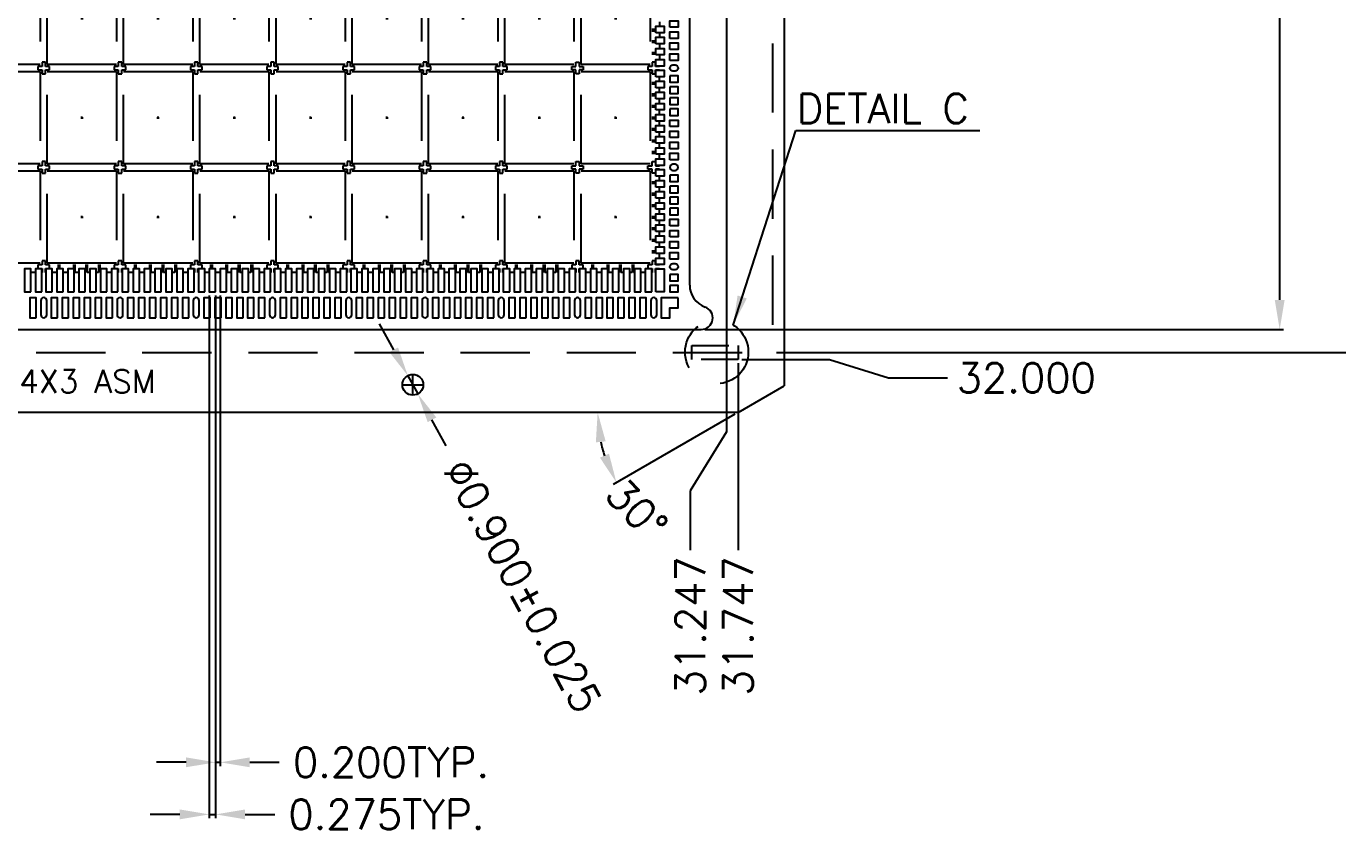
# Model space of a CAD drawing. Header units: millimetres. Extents: x 478.7 to 490.1, y 73.3 to 79.8.
# Drawn here: x 482.715 to 486.268, y 73.314 to 75.502 of the extents above; entities that cross this region are included whole.
import ezdxf

# ---------------------------------------------------------------- set-up
doc = ezdxf.new("R2010")
doc.units = ezdxf.units.MM
doc.header["$LTSCALE"] = 0.5
doc.header["$PDMODE"] = 98
for name, pattern in [('CENTER', [50.8, 31.75, -6.35, 6.35, -6.35]), ('HIDDEN', [0.375, 0.25, -0.125]), ('PHANTOM', [2.5, 1.25, -0.25, 0.25, -0.25, 0.25, -0.25])]:
    doc.linetypes.add(name, pattern=pattern)
for name, color, linetype in [('1D', 4, 'Continuous'), ('BTM', 7, 'HIDDEN'), ('CEN', 2, 'CENTER'), ('DIM', 3, 'Continuous'), ('PKG', 1, 'PHANTOM')]:
    doc.layers.add(name, color=color, linetype=linetype)
doc.styles.add('SIMPLEX', font='simplex.shx', dxfattribs={"bigfont": 'AllInOneBig.shx'})
doc.dimstyles.new('Standard2', dxfattribs={"dimtxt": 0.08, "dimasz": 0.08, "dimexe": 0.01, "dimexo": 0.01, "dimgap": 0.015, "dimtad": 1, "dimdec": 3, "dimlfac": 16, "dimrnd": 0.0005, "dimzin": 1, "dimtxsty": 'SIMPLEX', "dimcen": 0.01, "dimclrd": 256, "dimclre": 256, "dimclrt": 256, "dimazin": 3, "dimtp": 0.03, "dimtm": 0.05, "dimtfac": 0.8, "dimtdec": 3, "dimtmove": 0, "dimatfit": 3, "dimfxl": 0.05, "dimtzin": 4, "dimlwd": -1, "dimlwe": -1})

# ---------------------------------------------------------------- blocks, each defined once
blk = doc.blocks.new('*U182')
at = {"layer": 'CEN', "ltscale": 0.005}
for p, q in [((-0.003125, 0), (0.003125, 0)), ((0, -0.003125), (0, 0.003125))]:
    blk.add_line(p, q, dxfattribs=at)
at = {"layer": 'PKG', "ltscale": 0.3}
blk.add_lwpolyline([(-0.09375, 0.125), (0.09375, 0.125), (0.09375, -0.125), (-0.09375, -0.125)], close=True, dxfattribs=at)
blk = doc.blocks.new('*U183')
at = {"layer": 'DIM', "color": 0, "linetype": 'ByBlock', "lineweight": -2, "transparency": 16777216}
for p in [(0, 3.2287), (0.2066, 3.2287), (0.4131, 3.2287), (0.6197, 3.2287), (0.8263, 3.2287), (1.0328, 3.2287), (1.2394, 3.2287), (1.4459, 3.2287), (1.6525, 3.2287), (1.8591, 3.2287), (2.0656, 3.2287), (2.2722, 3.2287), (2.4787, 3.2287), (2.6853, 3.2287), (2.8919, 3.2287), (3.0984, 3.2287), (3.305, 3.2287), (0, 2.9597), (0.2066, 2.9597), (0.4131, 2.9597), (0.6197, 2.9597), (0.8263, 2.9597), (1.0328, 2.9597), (1.2394, 2.9597), (1.4459, 2.9597), (1.6525, 2.9597), (1.8591, 2.9597), (2.0656, 2.9597), (2.2722, 2.9597), (2.4787, 2.9597), (2.6853, 2.9597), (2.8919, 2.9597), (3.0984, 2.9597), (3.305, 2.9597), (0, 2.6906), (0.2066, 2.6906), (0.4131, 2.6906), (0.6197, 2.6906), (0.8263, 2.6906), (1.0328, 2.6906), (1.2394, 2.6906), (1.4459, 2.6906), (1.6525, 2.6906), (1.8591, 2.6906), (2.0656, 2.6906), (2.2722, 2.6906), (2.4787, 2.6906), (2.6853, 2.6906), (2.8919, 2.6906), (3.0984, 2.6906), (3.305, 2.6906), (0, 2.4216), (0.2066, 2.4216), (0.4131, 2.4216), (0.6197, 2.4216), (0.8263, 2.4216), (1.0328, 2.4216), (1.2394, 2.4216), (1.4459, 2.4216), (1.6525, 2.4216), (1.8591, 2.4216), (2.0656, 2.4216), (2.2722, 2.4216), (2.4787, 2.4216), (2.6853, 2.4216), (2.8919, 2.4216), (3.0984, 2.4216), (3.305, 2.4216), (0, 2.1525), (0.2066, 2.1525), (0.4131, 2.1525), (0.6197, 2.1525), (0.8263, 2.1525), (1.0328, 2.1525), (1.2394, 2.1525), (1.4459, 2.1525), (1.6525, 2.1525), (1.8591, 2.1525), (2.0656, 2.1525), (2.2722, 2.1525), (2.4787, 2.1525), (2.6853, 2.1525), (2.8919, 2.1525), (3.0984, 2.1525), (3.305, 2.1525), (0, 1.8834), (0.2066, 1.8834), (0.4131, 1.8834), (0.6197, 1.8834), (0.8263, 1.8834), (1.0328, 1.8834), (1.2394, 1.8834), (1.4459, 1.8834), (1.6525, 1.8834), (1.8591, 1.8834), (2.0656, 1.8834), (2.2722, 1.8834), (2.4787, 1.8834), (2.6853, 1.8834), (2.8919, 1.8834), (3.0984, 1.8834), (3.305, 1.8834), (0, 1.6144), (0.2066, 1.6144), (0.4131, 1.6144), (0.6197, 1.6144), (0.8263, 1.6144), (1.0328, 1.6144), (1.2394, 1.6144), (1.4459, 1.6144), (1.6525, 1.6144), (1.8591, 1.6144), (2.0656, 1.6144), (2.2722, 1.6144), (2.4787, 1.6144), (2.6853, 1.6144), (2.8919, 1.6144), (3.0984, 1.6144), (3.305, 1.6144), (0, 1.3453), (0.2066, 1.3453), (0.4131, 1.3453), (0.6197, 1.3453), (0.8263, 1.3453), (1.0328, 1.3453), (1.2394, 1.3453), (1.4459, 1.3453), (1.6525, 1.3453), (1.8591, 1.3453), (2.0656, 1.3453), (2.2722, 1.3453), (2.4787, 1.3453), (2.6853, 1.3453), (2.8919, 1.3453), (3.0984, 1.3453), (3.305, 1.3453), (0, 1.0762), (0.2066, 1.0762), (0.4131, 1.0762), (0.6197, 1.0762), (0.8263, 1.0762), (1.0328, 1.0762), (1.2394, 1.0762), (1.4459, 1.0762), (1.6525, 1.0762), (1.8591, 1.0762), (2.0656, 1.0762), (2.2722, 1.0762), (2.4787, 1.0762), (2.6853, 1.0762), (2.8919, 1.0762), (3.0984, 1.0762), (3.305, 1.0762), (0, 0.8072), (0.2066, 0.8072), (0.4131, 0.8072), (0.6197, 0.8072), (0.8263, 0.8072), (1.0328, 0.8072), (1.2394, 0.8072), (1.4459, 0.8072), (1.6525, 0.8072), (1.8591, 0.8072), (2.0656, 0.8072), (2.2722, 0.8072), (2.4787, 0.8072), (2.6853, 0.8072), (2.8919, 0.8072), (3.0984, 0.8072), (3.305, 0.8072), (0, 0.5381), (0.2066, 0.5381), (0.4131, 0.5381), (0.6197, 0.5381), (0.8263, 0.5381), (1.0328, 0.5381), (1.2394, 0.5381), (1.4459, 0.5381), (1.6525, 0.5381), (1.8591, 0.5381), (2.0656, 0.5381), (2.2722, 0.5381), (2.4787, 0.5381), (2.6853, 0.5381), (2.8919, 0.5381), (3.0984, 0.5381), (3.305, 0.5381), (0, 0.2691), (0.2066, 0.2691), (0.4131, 0.2691), (0.6197, 0.2691), (0.8263, 0.2691), (1.0328, 0.2691), (1.2394, 0.2691), (1.4459, 0.2691), (1.6525, 0.2691), (1.8591, 0.2691), (2.0656, 0.2691), (2.2722, 0.2691), (2.4787, 0.2691), (2.6853, 0.2691), (2.8919, 0.2691), (3.0984, 0.2691), (3.305, 0.2691), (0, 0), (0.2066, 0), (0.4131, 0), (0.6197, 0), (0.8263, 0), (1.0328, 0), (1.2394, 0), (1.4459, 0), (1.6525, 0), (1.8591, 0), (2.0656, 0), (2.2722, 0), (2.4787, 0), (2.6853, 0), (2.8919, 0), (3.0984, 0), (3.305, 0)]:
    blk.add_blockref('*U182', p, dxfattribs=at)
blk = doc.blocks.new('*D209')
at = {"layer": 'Defpoints', "color": 0, "ltscale": 0.1, "transparency": 16777216}
for p in [(484.7687, 74.5273), (480.5358, 74.4552), (484.6437, 74.4552), (484.6437, 74.4552), (484.2691, 74.3891)]:
    blk.add_point(p, dxfattribs=at)
at = {"layer": 'DIM', "linetype": 'ByBlock', "ltscale": 0.1, "transparency": 16777216}
blk.add_line((484.635, 74.4502), (484.3056, 74.26), dxfattribs=at)
blk.add_arc((484.6437, 74.4552), 0.3804, 192.0721, 197.9279, dxfattribs=at)
at = {"layer": 'DIM', "ltscale": 0.1, "transparency": 16777216}
for points in [[(484.2585, 74.3742), (484.285, 74.377), (484.2633, 74.4552)], [(484.294, 74.3435), (484.2696, 74.3327), (484.3143, 74.265)]]:
    blk.add_solid(points, dxfattribs=at)
at = {"layer": 'DIM', "ltscale": 0.1, "transparency": 16777216, "insert": (484.3694, 74.1916), "char_height": 0.08, "attachment_point": 5, "rotation": 313.8595, "style": 'SIMPLEX'}
blk.add_mtext('\\A1;30°', dxfattribs=at)
blk = doc.blocks.new('*D211')
at = {"layer": 'Defpoints', "color": 0, "ltscale": 0.1, "transparency": 16777216}
for p in [(483.7491, 74.5548), (483.7761, 74.5055)]:
    blk.add_point(p, dxfattribs=at)
at = {"layer": 'DIM', "linetype": 'ByBlock', "ltscale": 0.1, "transparency": 16777216}
for p, q in [((483.7108, 74.6251), (483.6725, 74.6953)), ((483.7491, 74.5548), (483.7761, 74.5055)), ((483.8528, 74.3651), (483.8145, 74.4353))]:
    blk.add_line(p, q, dxfattribs=at)
at = {"layer": 'DIM', "ltscale": 0.1, "transparency": 16777216}
for points in [[(483.7225, 74.6314), (483.6991, 74.6187), (483.7491, 74.5548)], [(483.8262, 74.4417), (483.8028, 74.4289), (483.7761, 74.5055)]]:
    blk.add_solid(points, dxfattribs=at)
at = {"layer": 'DIM', "ltscale": 0.1, "transparency": 16777216, "insert": (484.0599, 73.9858), "char_height": 0.08, "attachment_point": 5, "rotation": 298.6422, "style": 'SIMPLEX'}
blk.add_mtext('\\A1;∅0.900%%P0.025', dxfattribs=at)
blk = doc.blocks.new('*D212')
at = {"layer": 'Defpoints', "color": 0, "ltscale": 0.1, "transparency": 16777216}
for p in [(484.5439, 78.5177), (486.111, 78.5177), (484.5439, 74.6802)]:
    blk.add_point(p, dxfattribs=at)
at = {"layer": 'DIM', "linetype": 'ByBlock', "ltscale": 0.1, "transparency": 16777216}
for p, q in [((484.5539, 78.5177), (486.121, 78.5177)), ((486.111, 78.4377), (486.111, 77.4196)), ((486.111, 74.7602), (486.111, 75.7782)), ((484.5539, 74.6802), (486.121, 74.6802))]:
    blk.add_line(p, q, dxfattribs=at)
at = {"layer": 'DIM', "ltscale": 0.1, "transparency": 16777216}
for points in [[(486.0977, 78.4377), (486.1244, 78.4377), (486.111, 78.5177)], [(486.0977, 74.7602), (486.1244, 74.7602), (486.111, 74.6802)]]:
    blk.add_solid(points, dxfattribs=at)
at = {"layer": 'DIM', "ltscale": 0.1, "transparency": 16777216, "insert": (486.111, 76.5989), "char_height": 0.08, "attachment_point": 5, "rotation": 90, "style": 'SIMPLEX'}
blk.add_mtext('\\A1;59.300X61.400(MOLD PKG)', dxfattribs=at)
blk = doc.blocks.new('*D224')
at = {"layer": 'Defpoints', "color": 0, "ltscale": 0.1, "transparency": 16777216}
for p in [(482.6595, 76.5989), (484.6437, 74.5989), (485.2113, 74.5489)]:
    blk.add_point(p, dxfattribs=at)
at = {"layer": 'DIM', "ltscale": 0.1, "transparency": 16777216}
for p, q in [((484.6537, 74.5989), (484.8913, 74.5989)), ((484.8913, 74.5989), (485.0513, 74.5489)), ((485.0513, 74.5489), (485.2113, 74.5489))]:
    blk.add_line(p, q, dxfattribs=at)
at = {"layer": 'DIM', "ltscale": 0.1, "transparency": 16777216, "insert": (485.4244, 74.5489), "char_height": 0.08, "attachment_point": 5, "style": 'SIMPLEX'}
blk.add_mtext('\\A1;32.000', dxfattribs=at)
blk = doc.blocks.new('*D191')
at = {"layer": 'Defpoints', "color": 0, "ltscale": 0.1, "transparency": 16777216}
for p in [(482.6595, 76.5989), (484.6437, 74.5989), (484.6437, 74.0824)]:
    blk.add_point(p, dxfattribs=at)
at = {"layer": 'DIM', "ltscale": 0.1, "transparency": 16777216}
blk.add_line((484.6437, 74.5889), (484.6437, 74.0824), dxfattribs=at)
at = {"layer": 'DIM', "ltscale": 0.1, "transparency": 16777216, "insert": (484.6437, 73.8769), "char_height": 0.08, "attachment_point": 5, "rotation": 90, "style": 'SIMPLEX'}
blk.add_mtext('\\A1;31.747', dxfattribs=at)
blk = doc.blocks.new('*D245')
at = {"layer": 'Defpoints', "color": 0, "ltscale": 0.1, "transparency": 16777216}
for p in [(482.6595, 76.5989), (484.6124, 75.9083), (484.5144, 74.0824)]:
    blk.add_point(p, dxfattribs=at)
at = {"layer": 'DIM', "ltscale": 0.1, "transparency": 16777216}
for p, q in [((484.6124, 75.8983), (484.6124, 74.4024)), ((484.6124, 74.4024), (484.5144, 74.2424)), ((484.5144, 74.2424), (484.5144, 74.0824))]:
    blk.add_line(p, q, dxfattribs=at)
at = {"layer": 'DIM', "ltscale": 0.1, "transparency": 16777216, "insert": (484.5144, 73.8769), "char_height": 0.08, "attachment_point": 5, "rotation": 90, "style": 'SIMPLEX'}
blk.add_mtext('\\A1;31.247', dxfattribs=at)
blk = doc.blocks.new('*D192')
at = {"layer": 'Defpoints', "color": 0, "ltscale": 0.1, "transparency": 16777216}
for p in [(483.2284, 74.7816), (483.2409, 74.7816), (483.2409, 73.5073)]:
    blk.add_point(p, dxfattribs=at)
at = {"layer": 'DIM', "ltscale": 0.1, "transparency": 16777216}
for p, q in [((483.2284, 74.7716), (483.2284, 73.4973)), ((483.2409, 74.7716), (483.2409, 73.4973)), ((483.1484, 73.5073), (483.0684, 73.5073)), ((483.2284, 73.5073), (483.2409, 73.5073)), ((483.3209, 73.5073), (483.4009, 73.5073))]:
    blk.add_line(p, q, dxfattribs=at)
for points in [[(483.1484, 73.5206), (483.1484, 73.494), (483.2284, 73.5073)], [(483.3209, 73.5206), (483.3209, 73.494), (483.2409, 73.5073)]]:
    blk.add_solid(points, dxfattribs=at)
at = {"layer": 'DIM', "ltscale": 0.1, "transparency": 16777216, "insert": (483.7035, 73.5073), "char_height": 0.08, "attachment_point": 5, "style": 'SIMPLEX'}
blk.add_mtext('\\A1;0.200TYP.', dxfattribs=at)
blk = doc.blocks.new('*D193')
at = {"layer": 'Defpoints', "color": 0, "ltscale": 0.1, "transparency": 16777216}
for p in [(483.2112, 74.7816), (483.2284, 74.7816), (483.2284, 73.3662)]:
    blk.add_point(p, dxfattribs=at)
at = {"layer": 'DIM', "ltscale": 0.1, "transparency": 16777216}
for p, q in [((483.2112, 74.7716), (483.2112, 73.3562)), ((483.2284, 74.7716), (483.2284, 73.3562)), ((483.1312, 73.3662), (483.0512, 73.3662)), ((483.2112, 73.3662), (483.2284, 73.3662)), ((483.3084, 73.3662), (483.3884, 73.3662))]:
    blk.add_line(p, q, dxfattribs=at)
for points in [[(483.1312, 73.3796), (483.1312, 73.3529), (483.2112, 73.3662)], [(483.3084, 73.3796), (483.3084, 73.3529), (483.2284, 73.3662)]]:
    blk.add_solid(points, dxfattribs=at)
at = {"layer": 'DIM', "ltscale": 0.1, "transparency": 16777216, "insert": (483.691, 73.3662), "char_height": 0.08, "attachment_point": 5, "style": 'SIMPLEX'}
blk.add_mtext('\\A1;0.275TYP.', dxfattribs=at)
blk = doc.blocks.new('*D246')
at = {"layer": 'Defpoints', "color": 0, "ltscale": 0.1, "transparency": 16777216}
for p in [(484.7374, 78.6177), (486.4786, 78.6177), (484.7374, 74.6177)]:
    blk.add_point(p, dxfattribs=at)
at = {"layer": 'DIM', "ltscale": 0.1, "transparency": 16777216}
for p, q in [((484.7474, 78.6177), (486.4886, 78.6177)), ((486.4786, 78.5377), (486.4786, 77.4689)), ((486.4786, 74.6977), (486.4786, 75.7665)), ((484.7474, 74.6177), (486.4886, 74.6177))]:
    blk.add_line(p, q, dxfattribs=at)
for points in [[(486.4653, 78.5377), (486.4919, 78.5377), (486.4786, 78.6177)], [(486.4653, 74.6977), (486.4919, 74.6977), (486.4786, 74.6177)]]:
    blk.add_solid(points, dxfattribs=at)
at = {"layer": 'DIM', "ltscale": 0.1, "transparency": 16777216, "insert": (486.4786, 76.6177), "char_height": 0.08, "attachment_point": 5, "rotation": 90, "style": 'SIMPLEX'}
blk.add_mtext('\\A1;64.000%%P0.500(TAPE WIDTH)', dxfattribs=at)

msp = doc.modelspace()

# ---------------------------------------------------------------- linework, layer by layer
at = {"color": 2, "linetype": 'HIDDEN', "ltscale": 1.5}
msp.add_line((484.737441, 78.617661), (484.737441, 74.617661), dxfattribs=at)
for p, q in [((484.768691, 75.908286), (484.768691, 74.52733)), ((484.643691, 74.455161), (484.768691, 74.52733)), ((484.643691, 74.455161), (480.535782, 74.455161))]:
    msp.add_line(p, q)
at = {"ltscale": 0.03}
for points in [[(484.458723, 75.498755), (484.458723, 75.516568), (484.481379, 75.516568), (484.481379, 75.498755)], [(484.42091, 75.483755), (484.42091, 75.501568), (484.443098, 75.501568), (484.443098, 75.483755)], [(484.42091, 75.453755), (484.42091, 75.471568), (484.443098, 75.471568), (484.443098, 75.453755)], [(484.458723, 75.468755), (484.458723, 75.486568), (484.481379, 75.486568), (484.481379, 75.468755)], [(484.42091, 75.423755), (484.42091, 75.441568), (484.443098, 75.441568), (484.443098, 75.423755)], [(484.458723, 75.438755), (484.458723, 75.456568), (484.481379, 75.456568), (484.481379, 75.438755)], [(484.42091, 75.393755), (484.42091, 75.411568), (484.443098, 75.411568), (484.443098, 75.393755)], [(484.458723, 75.408755), (484.458723, 75.426568), (484.481379, 75.426568), (484.481379, 75.408755)], [(484.42091, 75.364693), (484.42091, 75.382505), (484.443098, 75.382505), (484.443098, 75.364693)], [(484.458723, 75.367505), (484.458723, 75.349693), (484.481379, 75.349693), (484.481379, 75.367505)], [(484.42091, 75.334693), (484.42091, 75.352505), (484.443098, 75.352505), (484.443098, 75.334693)], [(484.458723, 75.337505), (484.458723, 75.319693), (484.481379, 75.319693), (484.481379, 75.337505)], [(484.42091, 75.304693), (484.42091, 75.322505), (484.443098, 75.322505), (484.443098, 75.304693)], [(484.42091, 75.274693), (484.42091, 75.292505), (484.443098, 75.292505), (484.443098, 75.274693)], [(484.458723, 75.307505), (484.458723, 75.289693), (484.481379, 75.289693), (484.481379, 75.307505)], [(484.42091, 75.244693), (484.42091, 75.262505), (484.443098, 75.262505), (484.443098, 75.244693)], [(484.458723, 75.277505), (484.458723, 75.259693), (484.481379, 75.259693), (484.481379, 75.277505)], [(484.42091, 75.214693), (484.42091, 75.232505), (484.443098, 75.232505), (484.443098, 75.214693)], [(484.458723, 75.229693), (484.458723, 75.247505), (484.481379, 75.247505), (484.481379, 75.229693)], [(484.42091, 75.184693), (484.42091, 75.202505), (484.443098, 75.202505), (484.443098, 75.184693)], [(484.458723, 75.199693), (484.458723, 75.217505), (484.481379, 75.217505), (484.481379, 75.199693)], [(484.458723, 75.169693), (484.458723, 75.187505), (484.481379, 75.187505), (484.481379, 75.169693)], [(484.42091, 75.154693), (484.42091, 75.172505), (484.443098, 75.172505), (484.443098, 75.154693)], [(484.458723, 75.139693), (484.458723, 75.157505), (484.481379, 75.157505), (484.481379, 75.139693)], [(484.42091, 75.124693), (484.42091, 75.142505), (484.443098, 75.142505), (484.443098, 75.124693)], [(484.42091, 75.09563), (484.42091, 75.113443), (484.443098, 75.113443), (484.443098, 75.09563)], [(484.42091, 75.06563), (484.42091, 75.083443), (484.443098, 75.083443), (484.443098, 75.06563)], [(484.458723, 75.098443), (484.458723, 75.08063), (484.481379, 75.08063), (484.481379, 75.098443)], [(484.42091, 75.03563), (484.42091, 75.053443), (484.443098, 75.053443), (484.443098, 75.03563)], [(484.458723, 75.068443), (484.458723, 75.05063), (484.481379, 75.05063), (484.481379, 75.068443)], [(484.42091, 75.00563), (484.42091, 75.023443), (484.443098, 75.023443), (484.443098, 75.00563)], [(484.458723, 75.038443), (484.458723, 75.02063), (484.481379, 75.02063), (484.481379, 75.038443)], [(484.458723, 75.008443), (484.458723, 74.99063), (484.481379, 74.99063), (484.481379, 75.008443)], [(484.42091, 74.97563), (484.42091, 74.993443), (484.443098, 74.993443), (484.443098, 74.97563)], [(484.458723, 74.96063), (484.458723, 74.978443), (484.481379, 74.978443), (484.481379, 74.96063)], [(484.42091, 74.94563), (484.42091, 74.963443), (484.443098, 74.963443), (484.443098, 74.94563)], [(484.458723, 74.93063), (484.458723, 74.948443), (484.481379, 74.948443), (484.481379, 74.93063)], [(484.42091, 74.91563), (484.42091, 74.933443), (484.443098, 74.933443), (484.443098, 74.91563)], [(484.42091, 74.88563), (484.42091, 74.903443), (484.443098, 74.903443), (484.443098, 74.88563)], [(484.458723, 74.90063), (484.458723, 74.918443), (484.481379, 74.918443), (484.481379, 74.90063)], [(484.42091, 74.85563), (484.42091, 74.873443), (484.443098, 74.873443), (484.443098, 74.85563)], [(484.458723, 74.87063), (484.458723, 74.888443), (484.481379, 74.888443), (484.481379, 74.87063)], [(482.727473, 74.781568), (482.727473, 74.84438), (482.710285, 74.84438), (482.710285, 74.781568)], [(482.75716, 74.781568), (482.75716, 74.84438), (482.739973, 74.84438), (482.739973, 74.781568)], [(482.785598, 74.781568), (482.785598, 74.84438), (482.76841, 74.84438), (482.76841, 74.781568)], [(482.815285, 74.781568), (482.815285, 74.84438), (482.798098, 74.84438), (482.798098, 74.781568)], [(482.844973, 74.781568), (482.844973, 74.84438), (482.827785, 74.84438), (482.827785, 74.781568)], [(482.87466, 74.781568), (482.87466, 74.84438), (482.857473, 74.84438), (482.857473, 74.781568)], [(482.904348, 74.781568), (482.904348, 74.84438), (482.88716, 74.84438), (482.88716, 74.781568)], [(482.934035, 74.781568), (482.934035, 74.84438), (482.916848, 74.84438), (482.916848, 74.781568)], [(482.963723, 74.781568), (482.963723, 74.84438), (482.946535, 74.84438), (482.946535, 74.781568)], [(482.99216, 74.781568), (482.99216, 74.84438), (482.974973, 74.84438), (482.974973, 74.781568)], [(483.021848, 74.781568), (483.021848, 74.84438), (483.00466, 74.84438), (483.00466, 74.781568)], [(483.051535, 74.781568), (483.051535, 74.84438), (483.034348, 74.84438), (483.034348, 74.781568)], [(483.081223, 74.781568), (483.081223, 74.84438), (483.064035, 74.84438), (483.064035, 74.781568)], [(483.11091, 74.781568), (483.11091, 74.84438), (483.093723, 74.84438), (483.093723, 74.781568)], [(483.140598, 74.781568), (483.140598, 74.84438), (483.12341, 74.84438), (483.12341, 74.781568)], [(483.170285, 74.781568), (483.170285, 74.84438), (483.153098, 74.84438), (483.153098, 74.781568)], [(483.198723, 74.781568), (483.198723, 74.84438), (483.181535, 74.84438), (483.181535, 74.781568)], [(483.22841, 74.781568), (483.22841, 74.84438), (483.211223, 74.84438), (483.211223, 74.781568)], [(483.258098, 74.781568), (483.258098, 74.84438), (483.24091, 74.84438), (483.24091, 74.781568)], [(483.287785, 74.781568), (483.287785, 74.84438), (483.270598, 74.84438), (483.270598, 74.781568)], [(483.317473, 74.781568), (483.317473, 74.84438), (483.300285, 74.84438), (483.300285, 74.781568)], [(483.34716, 74.781568), (483.34716, 74.84438), (483.329973, 74.84438), (483.329973, 74.781568)], [(483.376848, 74.781568), (483.376848, 74.84438), (483.35966, 74.84438), (483.35966, 74.781568)], [(483.405285, 74.781568), (483.405285, 74.84438), (483.388098, 74.84438), (483.388098, 74.781568)], [(483.434973, 74.781568), (483.434973, 74.84438), (483.417785, 74.84438), (483.417785, 74.781568)], [(483.46466, 74.781568), (483.46466, 74.84438), (483.447473, 74.84438), (483.447473, 74.781568)], [(483.494348, 74.781568), (483.494348, 74.84438), (483.47716, 74.84438), (483.47716, 74.781568)], [(483.524035, 74.781568), (483.524035, 74.84438), (483.506848, 74.84438), (483.506848, 74.781568)], [(483.553723, 74.781568), (483.553723, 74.84438), (483.536535, 74.84438), (483.536535, 74.781568)], [(483.58341, 74.781568), (483.58341, 74.84438), (483.566223, 74.84438), (483.566223, 74.781568)], [(483.611848, 74.781568), (483.611848, 74.84438), (483.59466, 74.84438), (483.59466, 74.781568)], [(483.641535, 74.781568), (483.641535, 74.84438), (483.624348, 74.84438), (483.624348, 74.781568)], [(483.671223, 74.781568), (483.671223, 74.84438), (483.654035, 74.84438), (483.654035, 74.781568)], [(483.70091, 74.781568), (483.70091, 74.84438), (483.683723, 74.84438), (483.683723, 74.781568)], [(483.730598, 74.781568), (483.730598, 74.84438), (483.71341, 74.84438), (483.71341, 74.781568)], [(483.760285, 74.781568), (483.760285, 74.84438), (483.743098, 74.84438), (483.743098, 74.781568)], [(483.789973, 74.781568), (483.789973, 74.84438), (483.772785, 74.84438), (483.772785, 74.781568)], [(483.81841, 74.781568), (483.81841, 74.84438), (483.801223, 74.84438), (483.801223, 74.781568)], [(483.848098, 74.781568), (483.848098, 74.84438), (483.83091, 74.84438), (483.83091, 74.781568)], [(483.877785, 74.781568), (483.877785, 74.84438), (483.860598, 74.84438), (483.860598, 74.781568)], [(483.907473, 74.781568), (483.907473, 74.84438), (483.890285, 74.84438), (483.890285, 74.781568)], [(483.93716, 74.781568), (483.93716, 74.84438), (483.919973, 74.84438), (483.919973, 74.781568)], [(483.966848, 74.781568), (483.966848, 74.84438), (483.94966, 74.84438), (483.94966, 74.781568)], [(483.996535, 74.781568), (483.996535, 74.84438), (483.979348, 74.84438), (483.979348, 74.781568)], [(484.024973, 74.781568), (484.024973, 74.84438), (484.007785, 74.84438), (484.007785, 74.781568)], [(484.05466, 74.781568), (484.05466, 74.84438), (484.037473, 74.84438), (484.037473, 74.781568)], [(484.084348, 74.781568), (484.084348, 74.84438), (484.06716, 74.84438), (484.06716, 74.781568)], [(484.114035, 74.781568), (484.114035, 74.84438), (484.096848, 74.84438), (484.096848, 74.781568)], [(484.143723, 74.781568), (484.143723, 74.84438), (484.126535, 74.84438), (484.126535, 74.781568)], [(484.17341, 74.781568), (484.17341, 74.84438), (484.156223, 74.84438), (484.156223, 74.781568)], [(484.203098, 74.781568), (484.203098, 74.84438), (484.18591, 74.84438), (484.18591, 74.781568)], [(484.231535, 74.781568), (484.231535, 74.84438), (484.214348, 74.84438), (484.214348, 74.781568)], [(484.261223, 74.781568), (484.261223, 74.84438), (484.244035, 74.84438), (484.244035, 74.781568)], [(484.29091, 74.781568), (484.29091, 74.84438), (484.273723, 74.84438), (484.273723, 74.781568)], [(484.320598, 74.781568), (484.320598, 74.84438), (484.30341, 74.84438), (484.30341, 74.781568)], [(484.350285, 74.781568), (484.350285, 74.84438), (484.333098, 74.84438), (484.333098, 74.781568)], [(484.379973, 74.781568), (484.379973, 74.84438), (484.362785, 74.84438), (484.362785, 74.781568)], [(484.40966, 74.781568), (484.40966, 74.84438), (484.392473, 74.84438), (484.392473, 74.781568)], [(484.42091, 74.781568), (484.42091, 74.844068), (484.443098, 74.844068), (484.443098, 74.781568)], [(484.458723, 74.82938), (484.458723, 74.811568), (484.481379, 74.811568), (484.481379, 74.82938)], [(484.458723, 74.79938), (484.458723, 74.781568), (484.481379, 74.781568), (484.481379, 74.79938)], [(482.742316, 74.711411), (482.742316, 74.765943), (482.725129, 74.765943), (482.725129, 74.711411)], [(482.800441, 74.711411), (482.800441, 74.765943), (482.783254, 74.765943), (482.783254, 74.711411)], [(482.830129, 74.711411), (482.830129, 74.765943), (482.812941, 74.765943), (482.812941, 74.711411)], [(482.859816, 74.711411), (482.859816, 74.765943), (482.842629, 74.765943), (482.842629, 74.711411)], [(482.889504, 74.711411), (482.889504, 74.765943), (482.872316, 74.765943), (482.872316, 74.711411)], [(482.919191, 74.711411), (482.919191, 74.765943), (482.902004, 74.765943), (482.902004, 74.711411)], [(482.948879, 74.711411), (482.948879, 74.765943), (482.931691, 74.765943), (482.931691, 74.711411)], [(483.007004, 74.711411), (483.007004, 74.765943), (482.989816, 74.765943), (482.989816, 74.711411)], [(483.036691, 74.711411), (483.036691, 74.765943), (483.019504, 74.765943), (483.019504, 74.711411)], [(483.066379, 74.711411), (483.066379, 74.765943), (483.049191, 74.765943), (483.049191, 74.711411)], [(483.096066, 74.711411), (483.096066, 74.765943), (483.078879, 74.765943), (483.078879, 74.711411)], [(483.125754, 74.711411), (483.125754, 74.765943), (483.108566, 74.765943), (483.108566, 74.711411)], [(483.155441, 74.711411), (483.155441, 74.765943), (483.138254, 74.765943), (483.138254, 74.711411)], [(483.213566, 74.711411), (483.213566, 74.765943), (483.196379, 74.765943), (483.196379, 74.711411)], [(483.243254, 74.711411), (483.243254, 74.765943), (483.226066, 74.765943), (483.226066, 74.711411)], [(483.272941, 74.711411), (483.272941, 74.765943), (483.255754, 74.765943), (483.255754, 74.711411)], [(483.302629, 74.711411), (483.302629, 74.765943), (483.285441, 74.765943), (483.285441, 74.711411)], [(483.332316, 74.711411), (483.332316, 74.765943), (483.315129, 74.765943), (483.315129, 74.711411)], [(483.362004, 74.711411), (483.362004, 74.765943), (483.344816, 74.765943), (483.344816, 74.711411)], [(483.420129, 74.711411), (483.420129, 74.765943), (483.402941, 74.765943), (483.402941, 74.711411)], [(483.449816, 74.711411), (483.449816, 74.765943), (483.432629, 74.765943), (483.432629, 74.711411)], [(483.479504, 74.711411), (483.479504, 74.765943), (483.462316, 74.765943), (483.462316, 74.711411)], [(483.509191, 74.711411), (483.509191, 74.765943), (483.492004, 74.765943), (483.492004, 74.711411)], [(483.538879, 74.711411), (483.538879, 74.765943), (483.521691, 74.765943), (483.521691, 74.711411)], [(483.568566, 74.711411), (483.568566, 74.765943), (483.551379, 74.765943), (483.551379, 74.711411)], [(483.626691, 74.711411), (483.626691, 74.765943), (483.609504, 74.765943), (483.609504, 74.711411)], [(483.656379, 74.711411), (483.656379, 74.765943), (483.639191, 74.765943), (483.639191, 74.711411)], [(483.686066, 74.711411), (483.686066, 74.765943), (483.668879, 74.765943), (483.668879, 74.711411)], [(483.715754, 74.711411), (483.715754, 74.765943), (483.698566, 74.765943), (483.698566, 74.711411)], [(483.745441, 74.711411), (483.745441, 74.765943), (483.728254, 74.765943), (483.728254, 74.711411)], [(483.775129, 74.711411), (483.775129, 74.765943), (483.757941, 74.765943), (483.757941, 74.711411)], [(483.833254, 74.711411), (483.833254, 74.765943), (483.816066, 74.765943), (483.816066, 74.711411)], [(483.862941, 74.711411), (483.862941, 74.765943), (483.845754, 74.765943), (483.845754, 74.711411)], [(483.892629, 74.711411), (483.892629, 74.765943), (483.875441, 74.765943), (483.875441, 74.711411)], [(483.922316, 74.711411), (483.922316, 74.765943), (483.905129, 74.765943), (483.905129, 74.711411)], [(483.952004, 74.711411), (483.952004, 74.765943), (483.934816, 74.765943), (483.934816, 74.711411)], [(483.981691, 74.711411), (483.981691, 74.765943), (483.964504, 74.765943), (483.964504, 74.711411)], [(484.039816, 74.711411), (484.039816, 74.765943), (484.022629, 74.765943), (484.022629, 74.711411)], [(484.069504, 74.711411), (484.069504, 74.765943), (484.052316, 74.765943), (484.052316, 74.711411)], [(484.099191, 74.711411), (484.099191, 74.765943), (484.082004, 74.765943), (484.082004, 74.711411)], [(484.128879, 74.711411), (484.128879, 74.765943), (484.111691, 74.765943), (484.111691, 74.711411)], [(484.158566, 74.711411), (484.158566, 74.765943), (484.141379, 74.765943), (484.141379, 74.711411)], [(484.188254, 74.711411), (484.188254, 74.765943), (484.171066, 74.765943), (484.171066, 74.711411)], [(484.246379, 74.711411), (484.246379, 74.765943), (484.229191, 74.765943), (484.229191, 74.711411)], [(484.276066, 74.711411), (484.276066, 74.765943), (484.258879, 74.765943), (484.258879, 74.711411)], [(484.305754, 74.711411), (484.305754, 74.765943), (484.288566, 74.765943), (484.288566, 74.711411)], [(484.335441, 74.711411), (484.335441, 74.765943), (484.318254, 74.765943), (484.318254, 74.711411)], [(484.365129, 74.711411), (484.365129, 74.765943), (484.347941, 74.765943), (484.347941, 74.711411)], [(484.394816, 74.711411), (484.394816, 74.765943), (484.377629, 74.765943), (484.377629, 74.711411)], [(484.481379, 74.765943), (484.435754, 74.765943), (484.435754, 74.711411), (484.458723, 74.711411), (484.458723, 74.73899), (484.481379, 74.73899)]]:
    msp.add_lwpolyline(points, close=True, dxfattribs=at)
for points in [[(484.458723, 75.38813), (484.458723, 75.38813, -0.41421356), (484.46716, 75.396568), (484.472941, 75.396568, -0.41421356), (484.481379, 75.38813), (484.481379, 75.38813, -0.41421356), (484.472941, 75.379693), (484.46716, 75.379693, -0.41421356)], [(484.458723, 75.119068), (484.458723, 75.119068, 0.41421356), (484.46716, 75.11063), (484.472941, 75.11063, 0.41421356), (484.481379, 75.119068), (484.481379, 75.119068, 0.41421356), (484.472941, 75.127505), (484.46716, 75.127505, 0.41421356)], [(484.458723, 74.850005), (484.458723, 74.850005, -0.41421356), (484.46716, 74.858443), (484.472941, 74.858443, -0.41421356), (484.481379, 74.850005), (484.481379, 74.850005, -0.41421356), (484.472941, 74.841568), (484.46716, 74.841568, -0.41421356)], [(482.770754, 74.719693), (482.770754, 74.758286, 0.41421356), (482.762785, 74.766255), (482.762785, 74.766255, 0.41421356), (482.754816, 74.758286), (482.754816, 74.719693, 0.41421356), (482.762785, 74.711724), (482.762785, 74.711724, 0.41421356)], [(482.977316, 74.719693), (482.977316, 74.758286, 0.41421356), (482.969348, 74.766255), (482.969348, 74.766255, 0.41421356), (482.961379, 74.758286), (482.961379, 74.719693, 0.41421356), (482.969348, 74.711724), (482.969348, 74.711724, 0.41421356)], [(483.183879, 74.719693), (483.183879, 74.758286, 0.41421356), (483.17591, 74.766255), (483.17591, 74.766255, 0.41421356), (483.167941, 74.758286), (483.167941, 74.719693, 0.41421356), (483.17591, 74.711724), (483.17591, 74.711724, 0.41421356)], [(483.390441, 74.719693), (483.390441, 74.758286, 0.41421356), (483.382473, 74.766255), (483.382473, 74.766255, 0.41421356), (483.374504, 74.758286), (483.374504, 74.719693, 0.41421356), (483.382473, 74.711724), (483.382473, 74.711724, 0.41421356)], [(483.597004, 74.719693), (483.597004, 74.758286, 0.41421356), (483.589035, 74.766255), (483.589035, 74.766255, 0.41421356), (483.581066, 74.758286), (483.581066, 74.719693, 0.41421356), (483.589035, 74.711724), (483.589035, 74.711724, 0.41421356)], [(483.803566, 74.719693), (483.803566, 74.758286, 0.41421356), (483.795598, 74.766255), (483.795598, 74.766255, 0.41421356), (483.787629, 74.758286), (483.787629, 74.719693, 0.41421356), (483.795598, 74.711724), (483.795598, 74.711724, 0.41421356)], [(484.010129, 74.719693), (484.010129, 74.758286, 0.41421356), (484.00216, 74.766255), (484.00216, 74.766255, 0.41421356), (483.994191, 74.758286), (483.994191, 74.719693, 0.41421356), (484.00216, 74.711724), (484.00216, 74.711724, 0.41421356)], [(484.216691, 74.719693), (484.216691, 74.758286, 0.41421356), (484.208723, 74.766255), (484.208723, 74.766255, 0.41421356), (484.200754, 74.758286), (484.200754, 74.719693, 0.41421356), (484.208723, 74.711724), (484.208723, 74.711724, 0.41421356)], [(484.423254, 74.719693), (484.423254, 74.758286, 0.41421356), (484.415285, 74.766255), (484.415285, 74.766255, 0.41421356), (484.407316, 74.758286), (484.407316, 74.719693, 0.41421356), (484.415285, 74.711724), (484.415285, 74.711724, 0.41421356)]]:
    msp.add_lwpolyline(points, format="xyb", close=True, dxfattribs=at)
at = {"linetype": 'HIDDEN', "ltscale": 0.1}
msp.add_lwpolyline([(484.518691, 74.636411), (484.643691, 74.636411), (484.643691, 74.598911), (484.518691, 74.598911)], close=True, dxfattribs=at)
at = {"color": 0}
msp.add_circle((483.762629, 74.530161), 0.028125, dxfattribs=at)
at = {"layer": '1D'}
for p, q in [((484.512629, 74.7998), (484.512629, 75.566773)), ((480.775129, 74.680161), (484.543879, 74.680161))]:
    msp.add_line(p, q, dxfattribs=at)
at = {"layer": '1D', "color": 2, "linetype": 'HIDDEN', "ltscale": 1.5}
msp.add_line((480.729609, 74.617661), (484.737441, 74.617661), dxfattribs=at)
at = {"layer": '1D', "linetype": 'CENTER'}
for p, q in [((483.762629, 74.502077), (483.762629, 74.558246)), ((483.734544, 74.530161), (483.790713, 74.530161))]:
    msp.add_line(p, q, dxfattribs=at)
at = {"layer": '1D', "linetype": 'HIDDEN'}
msp.add_circle((484.585754, 74.618762), 0.085727, dxfattribs=at)
at = {"layer": '1D'}
for centre, radius, start, end in [((484.575129, 74.7998), 0.0625, 180, 250.528779), ((484.543879, 74.711411), 0.03125, 270, 70.528779)]:
    msp.add_arc(centre, radius, start, end, dxfattribs=at)
at = {"layer": 'BTM', "ltscale": 0.03}
for p, q in [((484.43091, 75.513755), (484.43091, 75.501568)), ((484.40966, 75.493286), (484.42091, 75.493286)), ((484.40966, 75.489536), (484.42091, 75.489536)), ((484.43091, 75.483755), (484.43091, 75.471568)), ((484.40966, 75.462036), (484.42091, 75.462036)), ((484.40966, 75.458286), (484.42091, 75.458286)), ((484.43091, 75.453755), (484.43091, 75.441568)), ((484.40966, 75.430786), (484.42091, 75.430786)), ((484.40966, 75.427036), (484.42091, 75.427036)), ((484.43091, 75.423755), (484.43091, 75.411568)), ((484.43091, 75.352505), (484.43091, 75.364693)), ((484.40966, 75.349224), (484.42091, 75.349224)), ((484.40966, 75.345474), (484.42091, 75.345474)), ((484.43091, 75.322505), (484.43091, 75.334693)), ((484.40966, 75.317974), (484.42091, 75.317974)), ((484.40966, 75.314224), (484.42091, 75.314224)), ((484.43091, 75.292505), (484.43091, 75.304693)), ((484.40966, 75.286724), (484.42091, 75.286724)), ((484.40966, 75.282974), (484.42091, 75.282974)), ((484.40966, 75.255474), (484.42091, 75.255474)), ((484.43091, 75.262505), (484.43091, 75.274693)), ((484.40966, 75.251724), (484.42091, 75.251724)), ((484.40966, 75.224224), (484.42091, 75.224224)), ((484.40966, 75.220474), (484.42091, 75.220474)), ((484.43091, 75.232505), (484.43091, 75.244693)), ((484.40966, 75.192974), (484.42091, 75.192974)), ((484.40966, 75.189224), (484.42091, 75.189224)), ((484.43091, 75.202505), (484.43091, 75.214693)), ((484.43091, 75.172505), (484.43091, 75.184693)), ((484.40966, 75.161724), (484.42091, 75.161724)), ((484.40966, 75.157974), (484.42091, 75.157974)), ((484.43091, 75.142505), (484.43091, 75.154693)), ((484.40966, 75.080161), (484.42091, 75.080161)), ((484.40966, 75.076411), (484.42091, 75.076411)), ((484.43091, 75.083443), (484.43091, 75.09563)), ((484.40966, 75.048911), (484.42091, 75.048911)), ((484.40966, 75.045161), (484.42091, 75.045161)), ((484.43091, 75.053443), (484.43091, 75.06563)), ((484.40966, 75.017661), (484.42091, 75.017661)), ((484.40966, 75.013911), (484.42091, 75.013911)), ((484.43091, 75.023443), (484.43091, 75.03563)), ((484.43091, 74.993443), (484.43091, 75.00563)), ((484.40966, 74.986411), (484.42091, 74.986411)), ((484.40966, 74.982661), (484.42091, 74.982661)), ((484.43091, 74.963443), (484.43091, 74.97563)), ((484.40966, 74.955161), (484.42091, 74.955161)), ((484.40966, 74.951411), (484.42091, 74.951411)), ((484.43091, 74.933443), (484.43091, 74.94563)), ((484.40966, 74.923911), (484.42091, 74.923911)), ((484.40966, 74.920161), (484.42091, 74.920161)), ((484.43091, 74.903443), (484.43091, 74.91563)), ((484.40966, 74.892661), (484.42091, 74.892661)), ((484.40966, 74.888911), (484.42091, 74.888911)), ((484.43091, 74.873443), (484.43091, 74.88563)), ((482.739973, 74.83438), (482.727473, 74.83438)), ((482.798098, 74.83438), (482.785598, 74.83438)), ((482.801691, 74.85563), (482.801691, 74.84438)), ((482.805441, 74.85563), (482.805441, 74.84438)), ((482.827785, 74.83438), (482.815285, 74.83438)), ((482.842941, 74.85563), (482.842941, 74.84438)), ((482.846691, 74.85563), (482.846691, 74.83438)), ((482.857473, 74.83438), (482.846691, 74.83438)), ((482.876691, 74.83438), (482.87466, 74.83438)), ((482.876691, 74.85563), (482.876691, 74.83438)), ((482.880441, 74.85563), (482.880441, 74.83438)), ((482.88716, 74.83438), (482.880441, 74.83438)), ((482.911066, 74.83438), (482.904348, 74.83438)), ((482.911066, 74.85563), (482.911066, 74.83438)), ((482.914816, 74.85563), (482.914816, 74.83438)), ((482.916848, 74.83438), (482.914816, 74.83438)), ((482.946535, 74.83438), (482.934035, 74.83438)), ((483.00466, 74.83438), (482.99216, 74.83438)), ((483.008254, 74.85563), (483.008254, 74.84438)), ((483.012004, 74.85563), (483.012004, 74.84438)), ((483.034348, 74.83438), (483.021848, 74.83438)), ((483.049504, 74.85563), (483.049504, 74.84438)), ((483.053254, 74.85563), (483.053254, 74.83438)), ((483.064035, 74.83438), (483.053254, 74.83438)), ((483.083254, 74.83438), (483.081223, 74.83438)), ((483.083254, 74.85563), (483.083254, 74.83438)), ((483.087004, 74.85563), (483.087004, 74.83438)), ((483.093723, 74.83438), (483.087004, 74.83438)), ((483.117629, 74.83438), (483.11091, 74.83438)), ((483.117629, 74.85563), (483.117629, 74.83438)), ((483.121379, 74.85563), (483.121379, 74.83438)), ((483.12341, 74.83438), (483.121379, 74.83438)), ((483.153098, 74.83438), (483.140598, 74.83438)), ((483.211223, 74.83438), (483.198723, 74.83438)), ((483.214816, 74.85563), (483.214816, 74.84438)), ((483.218566, 74.85563), (483.218566, 74.84438)), ((483.24091, 74.83438), (483.22841, 74.83438)), ((483.256066, 74.85563), (483.256066, 74.84438)), ((483.259816, 74.85563), (483.259816, 74.83438)), ((483.270598, 74.83438), (483.259816, 74.83438)), ((483.289816, 74.83438), (483.287785, 74.83438)), ((483.289816, 74.85563), (483.289816, 74.83438)), ((483.293566, 74.85563), (483.293566, 74.83438)), ((483.300285, 74.83438), (483.293566, 74.83438)), ((483.324191, 74.83438), (483.317473, 74.83438)), ((483.324191, 74.85563), (483.324191, 74.83438)), ((483.327941, 74.85563), (483.327941, 74.83438)), ((483.329973, 74.83438), (483.327941, 74.83438)), ((483.35966, 74.83438), (483.34716, 74.83438)), ((483.417785, 74.83438), (483.405285, 74.83438)), ((483.421379, 74.85563), (483.421379, 74.84438)), ((483.425129, 74.85563), (483.425129, 74.84438)), ((483.447473, 74.83438), (483.434973, 74.83438)), ((483.462629, 74.85563), (483.462629, 74.84438)), ((483.466379, 74.85563), (483.466379, 74.83438)), ((483.47716, 74.83438), (483.466379, 74.83438)), ((483.496379, 74.83438), (483.494348, 74.83438)), ((483.496379, 74.85563), (483.496379, 74.83438)), ((483.500129, 74.85563), (483.500129, 74.83438)), ((483.506848, 74.83438), (483.500129, 74.83438)), ((483.530754, 74.83438), (483.524035, 74.83438)), ((483.530754, 74.85563), (483.530754, 74.83438)), ((483.534504, 74.85563), (483.534504, 74.83438)), ((483.536535, 74.83438), (483.534504, 74.83438)), ((483.566223, 74.83438), (483.553723, 74.83438)), ((483.624348, 74.83438), (483.611848, 74.83438)), ((483.627941, 74.85563), (483.627941, 74.84438)), ((483.631691, 74.85563), (483.631691, 74.84438)), ((483.654035, 74.83438), (483.641535, 74.83438)), ((483.669191, 74.85563), (483.669191, 74.84438)), ((483.672941, 74.85563), (483.672941, 74.83438)), ((483.683723, 74.83438), (483.672941, 74.83438)), ((483.702941, 74.83438), (483.70091, 74.83438)), ((483.702941, 74.85563), (483.702941, 74.83438)), ((483.706691, 74.85563), (483.706691, 74.83438)), ((483.71341, 74.83438), (483.706691, 74.83438)), ((483.737316, 74.83438), (483.730598, 74.83438)), ((483.737316, 74.85563), (483.737316, 74.83438)), ((483.741066, 74.85563), (483.741066, 74.83438)), ((483.743098, 74.83438), (483.741066, 74.83438)), ((483.772785, 74.83438), (483.760285, 74.83438)), ((483.83091, 74.83438), (483.81841, 74.83438)), ((483.834504, 74.85563), (483.834504, 74.84438)), ((483.838254, 74.85563), (483.838254, 74.84438)), ((483.860598, 74.83438), (483.848098, 74.83438)), ((483.875754, 74.85563), (483.875754, 74.84438)), ((483.879504, 74.85563), (483.879504, 74.83438)), ((483.890285, 74.83438), (483.879504, 74.83438)), ((483.909504, 74.83438), (483.907473, 74.83438)), ((483.909504, 74.85563), (483.909504, 74.83438)), ((483.913254, 74.85563), (483.913254, 74.83438)), ((483.919973, 74.83438), (483.913254, 74.83438)), ((483.943879, 74.83438), (483.93716, 74.83438)), ((483.943879, 74.85563), (483.943879, 74.83438)), ((483.947629, 74.85563), (483.947629, 74.83438)), ((483.94966, 74.83438), (483.947629, 74.83438)), ((483.979348, 74.83438), (483.966848, 74.83438)), ((484.037473, 74.83438), (484.024973, 74.83438)), ((484.041066, 74.85563), (484.041066, 74.84438)), ((484.044816, 74.85563), (484.044816, 74.84438)), ((484.06716, 74.83438), (484.05466, 74.83438)), ((484.082316, 74.85563), (484.082316, 74.84438)), ((484.086066, 74.85563), (484.086066, 74.83438)), ((484.096848, 74.83438), (484.086066, 74.83438)), ((484.116066, 74.83438), (484.114035, 74.83438)), ((484.116066, 74.85563), (484.116066, 74.83438)), ((484.119816, 74.85563), (484.119816, 74.83438)), ((484.126535, 74.83438), (484.119816, 74.83438)), ((484.150441, 74.83438), (484.143723, 74.83438)), ((484.150441, 74.85563), (484.150441, 74.83438)), ((484.154191, 74.85563), (484.154191, 74.83438)), ((484.156223, 74.83438), (484.154191, 74.83438)), ((484.18591, 74.83438), (484.17341, 74.83438)), ((484.244035, 74.83438), (484.231535, 74.83438)), ((484.247629, 74.85563), (484.247629, 74.84438)), ((484.251379, 74.85563), (484.251379, 74.84438)), ((484.273723, 74.83438), (484.261223, 74.83438)), ((484.288879, 74.85563), (484.288879, 74.84438)), ((484.292629, 74.85563), (484.292629, 74.83438)), ((484.30341, 74.83438), (484.292629, 74.83438)), ((484.322629, 74.83438), (484.320598, 74.83438)), ((484.322629, 74.85563), (484.322629, 74.83438)), ((484.326379, 74.85563), (484.326379, 74.83438)), ((484.333098, 74.83438), (484.326379, 74.83438)), ((484.357004, 74.83438), (484.350285, 74.83438)), ((484.357004, 74.85563), (484.357004, 74.83438)), ((484.360754, 74.85563), (484.360754, 74.83438)), ((484.362785, 74.83438), (484.360754, 74.83438)), ((484.392473, 74.83438), (484.379973, 74.83438))]:
    msp.add_line(p, q, dxfattribs=at)
for points in [[(482.74716, 75.392818), (482.74716, 75.383443), (482.758098, 75.383443), (482.758098, 75.372505), (482.767473, 75.372505), (482.767473, 75.383443), (482.77841, 75.383443), (482.77841, 75.392818), (482.767473, 75.392818), (482.767473, 75.403755), (482.758098, 75.403755), (482.758098, 75.392818)], [(482.953723, 75.392818), (482.953723, 75.383443), (482.96466, 75.383443), (482.96466, 75.372505), (482.974035, 75.372505), (482.974035, 75.383443), (482.984973, 75.383443), (482.984973, 75.392818), (482.974035, 75.392818), (482.974035, 75.403755), (482.96466, 75.403755), (482.96466, 75.392818)], [(483.160285, 75.392818), (483.160285, 75.383443), (483.171223, 75.383443), (483.171223, 75.372505), (483.180598, 75.372505), (483.180598, 75.383443), (483.191535, 75.383443), (483.191535, 75.392818), (483.180598, 75.392818), (483.180598, 75.403755), (483.171223, 75.403755), (483.171223, 75.392818)], [(483.366848, 75.392818), (483.366848, 75.383443), (483.377785, 75.383443), (483.377785, 75.372505), (483.38716, 75.372505), (483.38716, 75.383443), (483.398098, 75.383443), (483.398098, 75.392818), (483.38716, 75.392818), (483.38716, 75.403755), (483.377785, 75.403755), (483.377785, 75.392818)], [(483.57341, 75.392818), (483.57341, 75.383443), (483.584348, 75.383443), (483.584348, 75.372505), (483.593723, 75.372505), (483.593723, 75.383443), (483.60466, 75.383443), (483.60466, 75.392818), (483.593723, 75.392818), (483.593723, 75.403755), (483.584348, 75.403755), (483.584348, 75.392818)], [(483.779973, 75.392818), (483.779973, 75.383443), (483.79091, 75.383443), (483.79091, 75.372505), (483.800285, 75.372505), (483.800285, 75.383443), (483.811223, 75.383443), (483.811223, 75.392818), (483.800285, 75.392818), (483.800285, 75.403755), (483.79091, 75.403755), (483.79091, 75.392818)], [(483.986535, 75.392818), (483.986535, 75.383443), (483.997473, 75.383443), (483.997473, 75.372505), (484.006848, 75.372505), (484.006848, 75.383443), (484.017785, 75.383443), (484.017785, 75.392818), (484.006848, 75.392818), (484.006848, 75.403755), (483.997473, 75.403755), (483.997473, 75.392818)], [(484.224348, 75.392818), (484.224348, 75.383443), (484.21341, 75.383443), (484.21341, 75.372505), (484.204035, 75.372505), (484.204035, 75.383443), (484.193098, 75.383443), (484.193098, 75.392818), (484.204035, 75.392818), (484.204035, 75.403755), (484.21341, 75.403755), (484.21341, 75.392818)], [(482.74716, 75.123755), (482.74716, 75.11438), (482.758098, 75.11438), (482.758098, 75.103443), (482.767473, 75.103443), (482.767473, 75.11438), (482.77841, 75.11438), (482.77841, 75.123755), (482.767473, 75.123755), (482.767473, 75.134693), (482.758098, 75.134693), (482.758098, 75.123755)], [(482.953723, 75.123755), (482.953723, 75.11438), (482.96466, 75.11438), (482.96466, 75.103443), (482.974035, 75.103443), (482.974035, 75.11438), (482.984973, 75.11438), (482.984973, 75.123755), (482.974035, 75.123755), (482.974035, 75.134693), (482.96466, 75.134693), (482.96466, 75.123755)], [(483.160285, 75.123755), (483.160285, 75.11438), (483.171223, 75.11438), (483.171223, 75.103443), (483.180598, 75.103443), (483.180598, 75.11438), (483.191535, 75.11438), (483.191535, 75.123755), (483.180598, 75.123755), (483.180598, 75.134693), (483.171223, 75.134693), (483.171223, 75.123755)], [(483.366848, 75.123755), (483.366848, 75.11438), (483.377785, 75.11438), (483.377785, 75.103443), (483.38716, 75.103443), (483.38716, 75.11438), (483.398098, 75.11438), (483.398098, 75.123755), (483.38716, 75.123755), (483.38716, 75.134693), (483.377785, 75.134693), (483.377785, 75.123755)], [(483.57341, 75.123755), (483.57341, 75.11438), (483.584348, 75.11438), (483.584348, 75.103443), (483.593723, 75.103443), (483.593723, 75.11438), (483.60466, 75.11438), (483.60466, 75.123755), (483.593723, 75.123755), (483.593723, 75.134693), (483.584348, 75.134693), (483.584348, 75.123755)], [(483.779973, 75.123755), (483.779973, 75.11438), (483.79091, 75.11438), (483.79091, 75.103443), (483.800285, 75.103443), (483.800285, 75.11438), (483.811223, 75.11438), (483.811223, 75.123755), (483.800285, 75.123755), (483.800285, 75.134693), (483.79091, 75.134693), (483.79091, 75.123755)], [(483.986535, 75.123755), (483.986535, 75.11438), (483.997473, 75.11438), (483.997473, 75.103443), (484.006848, 75.103443), (484.006848, 75.11438), (484.017785, 75.11438), (484.017785, 75.123755), (484.006848, 75.123755), (484.006848, 75.134693), (483.997473, 75.134693), (483.997473, 75.123755)], [(484.224348, 75.123755), (484.224348, 75.11438), (484.21341, 75.11438), (484.21341, 75.103443), (484.204035, 75.103443), (484.204035, 75.11438), (484.193098, 75.11438), (484.193098, 75.123755), (484.204035, 75.123755), (484.204035, 75.134693), (484.21341, 75.134693), (484.21341, 75.123755)]]:
    msp.add_lwpolyline(points, close=True, dxfattribs=at)
for points in [[(484.43091, 75.393755), (484.43091, 75.392818), (484.419973, 75.392818), (484.419973, 75.403755), (484.410598, 75.403755), (484.410598, 75.392818), (484.39966, 75.392818), (484.39966, 75.383443), (484.410598, 75.383443), (484.410598, 75.372505), (484.419973, 75.372505), (484.419973, 75.383443), (484.43091, 75.383443), (484.43091, 75.382505)], [(484.43091, 75.113443), (484.43091, 75.11438), (484.419973, 75.11438), (484.419973, 75.103443), (484.410598, 75.103443), (484.410598, 75.11438), (484.39966, 75.11438), (484.39966, 75.123755), (484.410598, 75.123755), (484.410598, 75.134693), (484.419973, 75.134693), (484.419973, 75.123755), (484.43091, 75.123755), (484.43091, 75.124693)], [(482.76841, 74.83438), (482.767473, 74.83438), (482.767473, 74.845318), (482.77841, 74.845318), (482.77841, 74.854693), (482.767473, 74.854693), (482.767473, 74.86563), (482.758098, 74.86563), (482.758098, 74.854693), (482.74716, 74.854693), (482.74716, 74.845318), (482.758098, 74.845318), (482.758098, 74.83438), (482.75716, 74.83438)], [(482.974973, 74.83438), (482.974035, 74.83438), (482.974035, 74.845318), (482.984973, 74.845318), (482.984973, 74.854693), (482.974035, 74.854693), (482.974035, 74.86563), (482.96466, 74.86563), (482.96466, 74.854693), (482.953723, 74.854693), (482.953723, 74.845318), (482.96466, 74.845318), (482.96466, 74.83438), (482.963723, 74.83438)], [(483.181535, 74.83438), (483.180598, 74.83438), (483.180598, 74.845318), (483.191535, 74.845318), (483.191535, 74.854693), (483.180598, 74.854693), (483.180598, 74.86563), (483.171223, 74.86563), (483.171223, 74.854693), (483.160285, 74.854693), (483.160285, 74.845318), (483.171223, 74.845318), (483.171223, 74.83438), (483.170285, 74.83438)], [(483.388098, 74.83438), (483.38716, 74.83438), (483.38716, 74.845318), (483.398098, 74.845318), (483.398098, 74.854693), (483.38716, 74.854693), (483.38716, 74.86563), (483.377785, 74.86563), (483.377785, 74.854693), (483.366848, 74.854693), (483.366848, 74.845318), (483.377785, 74.845318), (483.377785, 74.83438), (483.376848, 74.83438)], [(483.59466, 74.83438), (483.593723, 74.83438), (483.593723, 74.845318), (483.60466, 74.845318), (483.60466, 74.854693), (483.593723, 74.854693), (483.593723, 74.86563), (483.584348, 74.86563), (483.584348, 74.854693), (483.57341, 74.854693), (483.57341, 74.845318), (483.584348, 74.845318), (483.584348, 74.83438), (483.58341, 74.83438)], [(483.801223, 74.83438), (483.800285, 74.83438), (483.800285, 74.845318), (483.811223, 74.845318), (483.811223, 74.854693), (483.800285, 74.854693), (483.800285, 74.86563), (483.79091, 74.86563), (483.79091, 74.854693), (483.779973, 74.854693), (483.779973, 74.845318), (483.79091, 74.845318), (483.79091, 74.83438), (483.789973, 74.83438)], [(484.007785, 74.83438), (484.006848, 74.83438), (484.006848, 74.845318), (484.017785, 74.845318), (484.017785, 74.854693), (484.006848, 74.854693), (484.006848, 74.86563), (483.997473, 74.86563), (483.997473, 74.854693), (483.986535, 74.854693), (483.986535, 74.845318), (483.997473, 74.845318), (483.997473, 74.83438), (483.996535, 74.83438)], [(484.214348, 74.83438), (484.21341, 74.83438), (484.21341, 74.845318), (484.224348, 74.845318), (484.224348, 74.854693), (484.21341, 74.854693), (484.21341, 74.86563), (484.204035, 74.86563), (484.204035, 74.854693), (484.193098, 74.854693), (484.193098, 74.845318), (484.204035, 74.845318), (484.204035, 74.83438), (484.203098, 74.83438)], [(484.43091, 74.85563), (484.43091, 74.854693), (484.419973, 74.854693), (484.419973, 74.86563), (484.410598, 74.86563), (484.410598, 74.854693), (484.39966, 74.854693), (484.39966, 74.845318), (484.410598, 74.845318), (484.410598, 74.83438), (484.40966, 74.83438)], [(484.42091, 74.83438), (484.419973, 74.83438), (484.419973, 74.845318), (484.43091, 74.845318), (484.43091, 74.844068)]]:
    msp.add_lwpolyline(points, dxfattribs=at)

# ---------------------------------------------------------------- block references
at = {"layer": 'DIM', "ltscale": 0.03}
msp.add_blockref('*U183', (481.007004, 74.984536), dxfattribs=at)

# ---------------------------------------------------------------- texts
at = {"layer": '1D', "ltscale": 0.1, "attachment_point": 1, "style": 'SIMPLEX'}
for s, insert, char_height, width in [('DETAIL C', (484.802727, 75.318624), 0.08, 0.54172673), ('{\\C3;QFN19LA 4X3 ASM }', (482.28638, 74.570804), 0.0625, 2.02138128)]:
    msp.add_mtext(s, dxfattribs=dict(at, insert=insert, char_height=char_height, width=width))

# ---------------------------------------------------------------- dimensions: what is measured, and where the dimension line sits
at = {"layer": 'DIM', "ltscale": 0.1}
dim = msp.add_linear_dim(base=(486.478602, 78.617661), p1=(484.737441, 74.617661), p2=(484.737441, 78.617661), angle=90, text='<>%%P0.500(TAPE WIDTH)', dimstyle='Standard2', dxfattribs=at)
dim.commit()
dim.dimension.update_dxf_attribs({"geometry": '*D246', "text_midpoint": (486.478602, 76.617661), "dimtype": 160})
at = {"layer": 'DIM', "color": 0, "ltscale": 0.1}
dim = msp.add_linear_dim(base=(486.111022, 78.517661), p1=(484.543879, 74.680161), p2=(484.543879, 78.517661), angle=90, text='59.300X<>(MOLD PKG)', dimstyle='Standard2', override={"dimfxl": 0.15, "dimarcsym": 1}, dxfattribs=at)
dim.commit()
dim.dimension.update_dxf_attribs({"geometry": '*D212', "text_midpoint": (486.111022, 76.598911)})
for feature_location, offset, dtype, picture, middle in [((484.643691, 74.598911), (0.567658, -0.05), 0, '*D224', (485.424444, 74.548911)), ((484.643691, 74.598911), (0, -0.516539), 1, '*D191', (484.643691, 73.876896)), ((484.612441, 75.908286), (-0.098088, -1.825914), 1, '*D245', (484.514354, 73.876896))]:
    dim = msp.add_ordinate_dim(feature_location=feature_location, offset=offset, dtype=dtype, origin=(482.659504, 76.598911), dimstyle='Standard2', dxfattribs=at)
    dim.commit()
    dim.dimension.update_dxf_attribs({"geometry": picture, "text_midpoint": middle})
for base, p1, p2, picture, middle in [((483.22841, 73.366217), (483.211223, 74.781568), (483.22841, 74.781568), '*D193', (483.691029, 73.366217)), ((483.24091, 73.507284), (483.22841, 74.781568), (483.24091, 74.781568), '*D192', (483.703529, 73.507284))]:
    dim = msp.add_linear_dim(base=base, p1=p1, p2=p2, text='<>TYP.', dimstyle='Standard2', dxfattribs=at)
    dim.commit()
    dim.dimension.update_dxf_attribs({"geometry": picture, "text_midpoint": middle})
dim = msp.add_diameter_dim_2p(p1=(483.749148, 74.554845), p2=(483.77611, 74.505478), text='<>%%P0.025', dimstyle='Standard2', override={"dimfxl": 0.15, "dimarcsym": 1}, dxfattribs=at)
dim.commit()
dim.dimension.update_dxf_attribs({"geometry": '*D211', "text_midpoint": (484.059947, 73.985796)})
dim = msp.add_angular_dim_2l(base=(484.269077, 74.389107), line1=((484.643691, 74.455161), (480.535782, 74.455161)), line2=((484.643691, 74.455161), (484.768691, 74.52733)), dimstyle='Standard2', override={"dimfxl": 0.15, "dimarcsym": 1}, dxfattribs=at)
dim.commit()
dim.dimension.update_dxf_attribs({"geometry": '*D209', "text_midpoint": (484.369412, 74.19159), "dimtype": 162})

# ---------------------------------------------------------------- leaders
at = {"layer": '1D', "ltscale": 0.1}
msp.add_leader([(484.630382, 74.691956), (484.800533, 75.218866), (485.299013, 75.218866)], dimstyle='Standard2', override={"dimgap": 0.027, "dimtad": 0}, dxfattribs=at)

doc.saveas('drawing.dxf')
